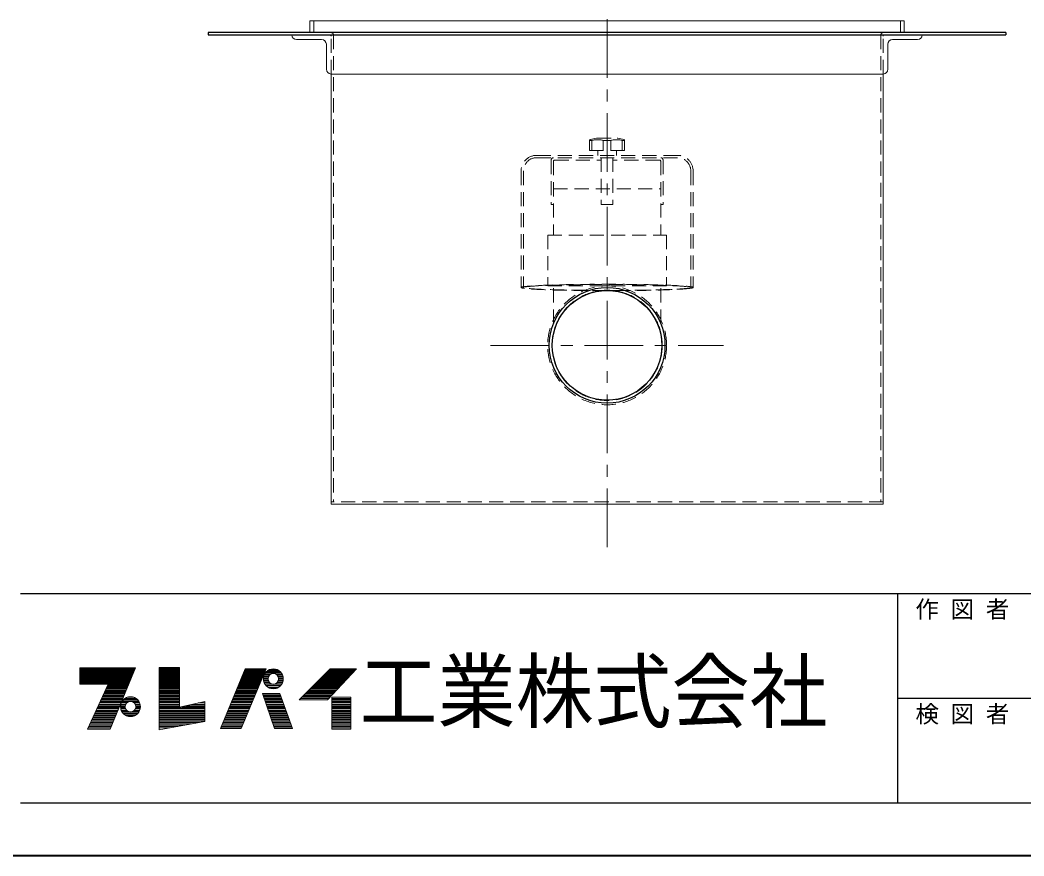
# Model space of a CAD drawing. Units: millimetres at full size, sheet at 1:15; details may follow other scales. Extents: x -3171 to 2904, y -2098 to 2117.
# Drawn here: x -134 to 1150, y -2098 to -1029 of the extents above; entities that cross this region are included whole.
import ezdxf
from ezdxf.enums import TextEntityAlignment as Align

# ---------------------------------------------------------------- set-up
doc = ezdxf.new("R2010")
doc.units = ezdxf.units.MM
doc.header["$LTSCALE"] = 15
doc.linetypes.add('CHAIN1', pattern=[8, 5, -1, 1, -1])
doc.linetypes.add('DASHED1', pattern=[1.8, 1.2, -0.6])
doc.layers.add('0-0_ﾚｲﾔ1', color=4, linetype='DASHED1', lineweight=9)
doc.layers.add('0-6_補助線', color=4, linetype='Continuous', lineweight=9)
doc.styles.add('ＭＳ ゴシック', font='')
doc.styles.get('ＭＳ ゴシック').set_extended_font_data('MS Gothic')

msp = doc.modelspace()

# ---------------------------------------------------------------- linework, layer by layer
at = {"layer": '0-0_ﾚｲﾔ1'}
for p, q in [((548.12, -1416.96), (548.12, -1368.95)), ((685.12, -1416.96), (685.12, -1368.95))]:
    msp.add_line(p, q, dxfattribs=at)
at = {"layer": '0-0_ﾚｲﾔ1', "linetype": 'CHAIN1'}
msp.add_line((467.62, -1444.95), (765.62, -1444.95), dxfattribs=at)
at = {"layer": '0-6_補助線', "linetype": 'CHAIN1'}
msp.add_line((616.62, -787.95), (616.62, -1705.95), dxfattribs=at)
at = {"layer": '0-6_補助線', "linetype": 'DASHED1'}
for p, q in [((241.62, -1029.95), (241.62, -1044.95)), ((991.62, -1029.95), (991.62, -1044.95)), ((263.62, -1097.95), (263.62, -1049.45)), ((266.62, -1047.95), (266.62, -1644.95)), ((966.62, -1047.95), (966.62, -1644.95)), ((969.62, -1097.95), (969.62, -1049.45)), ((602.92, -1180.05), (595.01, -1181.78)), ((603.78, -1179.95), (629.46, -1179.95)), ((630.31, -1180.05), (638.22, -1181.78)), ((594.22, -1182.76), (594.22, -1195.95)), ((597.22, -1182.76), (594.22, -1182.76)), ((597.22, -1182.76), (597.22, -1195.95)), ((611.78, -1182.76), (611.78, -1195.95)), ((621.46, -1182.76), (611.78, -1182.76)), ((621.46, -1182.76), (621.46, -1195.95)), ((636.02, -1182.76), (636.02, -1195.95)), ((526.62, -1201.95), (706.62, -1201.95)), ((706.62, -1204.95), (526.62, -1204.95)), ((639.01, -1195.95), (594.22, -1195.95)), ((604.62, -1195.95), (604.62, -1201.95)), ((609.12, -1204.95), (609.12, -1264.95)), ((624.12, -1204.95), (624.12, -1264.95)), ((628.62, -1195.95), (628.62, -1201.95)), ((545.12, -1207.95), (545.12, -1264.95)), ((548.12, -1209.45), (548.12, -1303.95)), ((549.62, -1207.95), (609.12, -1207.95)), ((683.62, -1207.95), (624.12, -1207.95)), ((685.12, -1209.45), (685.12, -1303.95)), ((688.12, -1207.95), (688.12, -1264.95)), ((506.62, -1221.95), (506.62, -1370.95)), ((509.62, -1221.95), (509.62, -1370.95)), ((723.62, -1221.95), (723.62, -1370.95)), ((726.62, -1221.95), (726.62, -1370.95)), ((548.12, -1244.95), (685.12, -1244.95)), ((548.12, -1264.95), (545.12, -1264.95)), ((609.12, -1264.95), (624.12, -1264.95)), ((688.12, -1264.95), (685.12, -1264.95)), ((540.62, -1303.95), (692.62, -1303.95)), ((692.62, -1303.95), (692.62, -1368.95)), ((969.62, -1644.95), (263.62, -1644.95))]:
    msp.add_line(p, q, dxfattribs=at)
at = {"layer": '0-6_補助線', "color": 7, "lineweight": 18}
for p, q in [((996.62, -1029.95), (996.62, -1044.95)), ((251.62, -1053.95), (219.62, -1053.95)), ((257.62, -1091.95), (257.62, -1059.95)), ((975.62, -1091.95), (975.62, -1059.95)), ((981.62, -1053.95), (1013.62, -1053.95)), ((263.62, -1097.95), (969.62, -1097.95)), ((-57.74, -1858.25), (13.37, -1858.25)), ((-57.74, -1858.88), (13.11, -1858.88)), ((-57.74, -1859.83), (12.72, -1859.83)), ((-57.74, -1860.77), (12.33, -1860.77)), ((-18.68, -1935.74), (13.77, -1857.31)), ((43.69, -1856.99), (43.69, -1936.69)), ((69.84, -1856.99), (43.69, -1856.99)), ((43.69, -1858.25), (69.84, -1858.25)), ((43.69, -1858.88), (69.84, -1858.88)), ((43.69, -1859.83), (69.84, -1859.83)), ((43.69, -1860.77), (69.84, -1860.77)), ((153.63, -1858.57), (122.13, -1935.11)), ((148.9, -1935.11), (180.72, -1858.57)), ((152.72, -1860.77), (179.77, -1860.77)), ((153.11, -1859.83), (180.19, -1859.83)), ((153.63, -1858.57), (180.72, -1858.57)), ((182.47, -1861.09), (197.23, -1861.09)), ((184.68, -1859.83), (195.02, -1859.83)), ((259.15, -1898.26), (296.01, -1858.57)), ((260.41, -1860.77), (293.96, -1860.77)), ((261.36, -1859.83), (294.84, -1859.83)), ((-57.74, -1861.72), (11.94, -1861.72)), ((-57.74, -1862.98), (11.42, -1862.98)), ((11.03, -1863.92), (-57.74, -1863.92)), ((-57.74, -1864.87), (10.64, -1864.87)), ((-57.74, -1865.81), (10.25, -1865.81)), ((-57.74, -1866.76), (9.86, -1866.76)), ((-57.74, -1867.7), (9.47, -1867.7)), ((-57.74, -1868.33), (9.2, -1868.33)), ((-57.74, -1869.59), (8.68, -1869.59)), ((-57.74, -1870.54), (8.29, -1870.54)), ((-57.74, -1871.48), (7.9, -1871.48)), ((-57.74, -1872.43), (7.51, -1872.43)), ((-57.74, -1873.37), (7.12, -1873.37)), ((43.69, -1861.72), (69.84, -1861.72)), ((43.69, -1862.98), (69.84, -1862.98)), ((43.69, -1863.92), (69.84, -1863.92)), ((43.69, -1864.87), (69.84, -1864.87)), ((43.69, -1865.81), (69.84, -1865.81)), ((43.69, -1866.76), (69.84, -1866.76)), ((43.69, -1867.7), (69.84, -1867.7)), ((43.69, -1868.33), (69.84, -1868.33)), ((43.69, -1869.59), (69.84, -1869.59)), ((43.69, -1870.54), (69.84, -1870.54)), ((43.69, -1871.48), (69.84, -1871.48)), ((43.69, -1872.43), (69.84, -1872.43)), ((43.69, -1873.37), (69.84, -1873.37)), ((147.53, -1873.37), (174.56, -1873.37)), ((147.96, -1872.43), (174.95, -1872.43)), ((148.31, -1871.48), (175.35, -1871.48)), ((148.7, -1870.54), (175.74, -1870.54)), ((149.09, -1869.59), (176.13, -1869.59)), ((149.61, -1868.33), (176.66, -1868.33)), ((149.87, -1867.7), (176.92, -1867.7)), ((150.25, -1866.76), (177.31, -1866.76)), ((150.64, -1865.81), (177.7, -1865.81)), ((151.03, -1864.87), (178.1, -1864.87)), ((151.42, -1863.92), (178.49, -1863.92)), ((151.81, -1862.98), (178.88, -1862.98)), ((152.33, -1861.72), (179.41, -1861.72)), ((177.1, -1871.48), (183.1, -1871.48)), ((177.16, -1870.22), (183.22, -1870.22)), ((177.2, -1873.06), (183.29, -1873.06)), ((177.42, -1868.65), (183.72, -1868.65)), ((178.01, -1866.76), (185.03, -1866.76)), ((178.59, -1865.5), (186.73, -1865.5)), ((179.58, -1863.92), (200.12, -1863.92)), ((180.64, -1862.66), (199.06, -1862.66)), ((201.11, -1865.5), (192.97, -1865.5)), ((201.69, -1866.76), (194.67, -1866.76)), ((202.28, -1868.65), (195.98, -1868.65)), ((202.5, -1873.06), (196.41, -1873.06)), ((202.54, -1870.22), (196.48, -1870.22)), ((196.6, -1871.48), (202.6, -1871.48)), ((247.81, -1873.37), (282.26, -1873.37)), ((248.76, -1872.43), (283.14, -1872.43)), ((249.7, -1871.48), (284.01, -1871.48)), ((250.65, -1870.54), (284.98, -1870.54)), ((251.59, -1869.59), (285.77, -1869.59)), ((252.85, -1868.33), (286.94, -1868.33)), ((253.48, -1867.7), (287.52, -1867.7)), ((254.43, -1866.76), (288.4, -1866.76)), ((255.37, -1865.81), (289.28, -1865.81)), ((256.32, -1864.87), (290.16, -1864.87)), ((257.26, -1863.92), (291.03, -1863.92)), ((258.21, -1862.98), (291.91, -1862.98)), ((259.47, -1861.72), (293.08, -1861.72)), ((-57.74, -1874.32), (6.73, -1874.32)), ((-57.74, -1875.26), (6.34, -1875.26)), ((-57.74, -1876.21), (5.95, -1876.21)), ((-57.74, -1877.15), (5.56, -1877.15)), ((-21.2, -1878.41), (-57.74, -1878.41)), ((-47.66, -1935.74), (-21.2, -1878.41)), ((-24.98, -1886.6), (1.65, -1886.6)), ((2.17, -1885.34), (-24.4, -1885.34)), ((2.82, -1883.77), (-23.67, -1883.77)), ((3.21, -1882.82), (-23.24, -1882.82)), ((3.73, -1881.56), (-22.65, -1881.56)), ((4.12, -1880.62), (-22.22, -1880.62)), ((4.64, -1879.36), (-21.64, -1879.36)), ((5.03, -1878.41), (-21.2, -1878.41)), ((43.69, -1874.32), (69.84, -1874.32)), ((43.69, -1875.26), (69.84, -1875.26)), ((43.69, -1876.21), (69.84, -1876.21)), ((43.69, -1877.15), (69.84, -1877.15)), ((43.69, -1878.41), (69.84, -1878.41)), ((43.69, -1879.36), (69.84, -1879.36)), ((43.69, -1880.62), (69.84, -1880.62)), ((43.69, -1881.56), (69.84, -1881.56)), ((43.69, -1882.82), (69.84, -1882.82)), ((43.69, -1883.77), (69.84, -1883.77)), ((43.69, -1885.34), (69.84, -1885.34)), ((43.69, -1886.6), (69.84, -1886.6)), ((142.09, -1886.6), (169.06, -1886.6)), ((142.61, -1885.34), (169.59, -1885.34)), ((143.25, -1883.77), (170.24, -1883.77)), ((143.64, -1882.82), (170.63, -1882.82)), ((144.16, -1881.56), (171.16, -1881.56)), ((144.55, -1880.62), (171.55, -1880.62)), ((145.07, -1879.36), (172.07, -1879.36)), ((145.46, -1878.41), (172.47, -1878.41)), ((145.98, -1877.15), (172.99, -1877.15)), ((146.37, -1876.21), (173.38, -1876.21)), ((146.75, -1875.26), (173.78, -1875.26)), ((147.14, -1874.32), (174.17, -1874.32)), ((177.5, -1874.63), (183.88, -1874.63)), ((178.01, -1876.21), (185.03, -1876.21)), ((178.77, -1877.78), (187.43, -1877.78)), ((179.82, -1879.36), (199.88, -1879.36)), ((180.96, -1880.62), (198.74, -1880.62)), ((183.45, -1882.51), (196.25, -1882.51)), ((186.44, -1883.77), (193.26, -1883.77)), ((200.93, -1877.78), (192.27, -1877.78)), ((201.69, -1876.21), (194.67, -1876.21)), ((202.2, -1874.63), (195.82, -1874.63)), ((234.58, -1886.6), (269.97, -1886.6)), ((235.84, -1885.34), (271.14, -1885.34)), ((237.42, -1883.77), (272.61, -1883.77)), ((238.36, -1882.82), (273.48, -1882.82)), ((239.62, -1881.56), (274.65, -1881.56)), ((240.57, -1880.62), (275.53, -1880.62)), ((241.83, -1879.36), (276.7, -1879.36)), ((242.77, -1878.41), (277.58, -1878.41)), ((244.03, -1877.15), (278.75, -1877.15)), ((244.98, -1876.21), (279.63, -1876.21)), ((245.92, -1875.26), (280.5, -1875.26)), ((246.87, -1874.32), (281.38, -1874.32)), ((-3.7, -1899.52), (-30.94, -1899.52)), ((-3.04, -1897.94), (-30.21, -1897.94)), ((-29.63, -1896.68), (-2.52, -1896.68)), ((-1.87, -1895.11), (-28.91, -1895.11)), ((-1.22, -1893.53), (-28.18, -1893.53)), ((-0.7, -1892.27), (-27.6, -1892.27)), ((-26.87, -1890.7), (-0.05, -1890.7)), ((0.47, -1889.44), (-26.29, -1889.44)), ((1, -1888.18), (-25.61, -1888.18)), ((-3.12, -1899.52), (17.42, -1899.52)), ((-1.74, -1897.94), (16.04, -1897.94)), ((-0.23, -1896.68), (14.53, -1896.68)), ((2.76, -1895.11), (11.54, -1895.11)), ((43.69, -1888.18), (69.84, -1888.18)), ((43.69, -1889.44), (69.84, -1889.44)), ((43.69, -1890.7), (69.84, -1890.7)), ((43.69, -1892.27), (69.84, -1892.27)), ((43.69, -1893.53), (69.84, -1893.53)), ((43.69, -1895.11), (69.84, -1895.11)), ((43.69, -1896.68), (69.84, -1896.68)), ((43.69, -1897.94), (69.84, -1897.94)), ((43.69, -1899.52), (69.84, -1899.52)), ((136.77, -1899.52), (163.69, -1899.52)), ((137.42, -1897.94), (164.35, -1897.94)), ((137.94, -1896.68), (164.87, -1896.68)), ((138.59, -1895.11), (165.53, -1895.11)), ((139.24, -1893.53), (166.18, -1893.53)), ((139.77, -1892.27), (166.71, -1892.27)), ((140.4, -1890.7), (167.36, -1890.7)), ((140.92, -1889.44), (167.88, -1889.44)), ((141.44, -1888.18), (168.41, -1888.18)), ((176.1, -1890.7), (198.16, -1890.7)), ((176.65, -1892.27), (198.74, -1892.27)), ((177.08, -1893.53), (199.2, -1893.53)), ((177.63, -1895.11), (199.78, -1895.11)), ((178.18, -1896.68), (200.36, -1896.68)), ((178.62, -1897.94), (200.83, -1897.94)), ((179.16, -1899.52), (201.41, -1899.52)), ((214.42, -1934.8), (198.04, -1890.38)), ((222.93, -1898.26), (259.15, -1898.26)), ((224.5, -1896.68), (260.61, -1896.68)), ((226.08, -1895.11), (262.08, -1895.11)), ((227.65, -1893.53), (263.54, -1893.53)), ((228.91, -1892.27), (264.71, -1892.27)), ((230.49, -1890.7), (266.17, -1890.7)), ((231.75, -1889.44), (267.34, -1889.44)), ((233.01, -1888.18), (268.51, -1888.18)), ((264.82, -1896.68), (288.76, -1896.68)), ((264.82, -1897.94), (288.76, -1897.94)), ((264.82, -1899.52), (288.76, -1899.52)), ((-8.78, -1911.8), (-36.61, -1911.8)), ((-8, -1909.91), (-35.69, -1909.91)), ((-7.47, -1908.65), (-35.16, -1908.65)), ((-6.82, -1907.08), (-34.43, -1907.08)), ((-33.85, -1905.82), (-6.3, -1905.82)), ((-5.65, -1904.24), (-33.12, -1904.24)), ((-4.87, -1902.35), (-32.25, -1902.35)), ((-4.22, -1900.78), (-31.52, -1900.78)), ((-5.6, -1907.08), (0.4, -1907.08)), ((-5.54, -1905.82), (0.52, -1905.82)), ((-5.5, -1908.65), (0.59, -1908.65)), ((-5.28, -1904.24), (1.02, -1904.24)), ((-5.28, -1909.91), (1.02, -1909.91)), ((-4.69, -1902.35), (2.33, -1902.35)), ((-4.69, -1911.8), (2.33, -1911.8)), ((-3.93, -1900.78), (4.73, -1900.78)), ((18.23, -1900.78), (9.57, -1900.78)), ((18.99, -1902.35), (11.97, -1902.35)), ((18.99, -1911.8), (11.97, -1911.8)), ((19.58, -1904.24), (13.28, -1904.24)), ((19.58, -1909.91), (13.28, -1909.91)), ((19.8, -1908.65), (13.71, -1908.65)), ((19.84, -1905.82), (13.78, -1905.82)), ((13.9, -1907.08), (19.9, -1907.08)), ((43.69, -1900.78), (69.84, -1900.78)), ((43.69, -1902.35), (69.84, -1902.35)), ((43.69, -1904.24), (69.84, -1904.24)), ((43.69, -1905.82), (69.84, -1905.82)), ((43.69, -1907.08), (69.84, -1907.08)), ((43.69, -1908.65), (102.28, -1908.65)), ((43.69, -1909.91), (102.28, -1909.91)), ((43.69, -1911.8), (102.28, -1911.8)), ((102.28, -1907.08), (72.66, -1907.08)), ((102.28, -1905.82), (78.3, -1905.82)), ((102.28, -1904.24), (85.35, -1904.24)), ((102.28, -1902.35), (93.82, -1902.35)), ((131.72, -1911.8), (158.59, -1911.8)), ((132.5, -1909.91), (159.37, -1909.91)), ((133.01, -1908.65), (159.9, -1908.65)), ((133.66, -1907.08), (160.56, -1907.08)), ((134.18, -1905.82), (161.08, -1905.82)), ((134.83, -1904.24), (161.73, -1904.24)), ((135.61, -1902.35), (162.52, -1902.35)), ((136.25, -1900.78), (163.17, -1900.78)), ((179.6, -1900.78), (201.87, -1900.78)), ((180.15, -1902.35), (202.45, -1902.35)), ((180.81, -1904.24), (203.15, -1904.24)), ((181.35, -1905.82), (203.73, -1905.82)), ((181.79, -1907.08), (204.2, -1907.08)), ((182.34, -1908.65), (204.78, -1908.65)), ((182.78, -1909.91), (205.24, -1909.91)), ((183.43, -1911.8), (205.94, -1911.8)), ((264.82, -1900.78), (288.76, -1900.78)), ((264.82, -1902.35), (288.76, -1902.35)), ((264.82, -1904.24), (288.76, -1904.24)), ((264.82, -1905.82), (288.76, -1905.82)), ((264.82, -1907.08), (288.76, -1907.08)), ((264.82, -1908.65), (288.76, -1908.65)), ((264.82, -1909.91), (288.76, -1909.91)), ((264.82, -1911.8), (288.76, -1911.8)), ((-13.73, -1923.77), (-42.14, -1923.77)), ((-13.21, -1922.51), (-41.55, -1922.51)), ((-12.56, -1920.94), (-40.83, -1920.94)), ((-11.9, -1919.36), (-40.1, -1919.36)), ((-11.25, -1917.79), (-39.37, -1917.79)), ((-10.6, -1916.21), (-38.65, -1916.21)), ((-10.08, -1914.95), (-38.06, -1914.95)), ((-9.43, -1913.38), (-37.34, -1913.38)), ((-3.93, -1913.38), (4.73, -1913.38)), ((-2.88, -1914.95), (17.18, -1914.95)), ((-1.74, -1916.21), (16.04, -1916.21)), ((0.23, -1917.79), (14.07, -1917.79)), ((3.74, -1919.36), (10.56, -1919.36)), ((18.23, -1913.38), (9.57, -1913.38)), ((43.69, -1913.38), (102.28, -1913.38)), ((43.69, -1914.95), (102.28, -1914.95)), ((43.69, -1916.21), (102.28, -1916.21)), ((43.69, -1917.79), (102.28, -1917.79)), ((43.69, -1919.36), (102.28, -1919.36)), ((43.69, -1920.94), (102.28, -1920.94)), ((43.69, -1922.51), (102.28, -1922.51)), ((43.69, -1923.77), (102.28, -1923.77)), ((126.79, -1923.77), (153.61, -1923.77)), ((127.31, -1922.51), (154.14, -1922.51)), ((127.96, -1920.94), (154.79, -1920.94)), ((128.61, -1919.36), (155.45, -1919.36)), ((129.25, -1917.79), (156.1, -1917.79)), ((129.9, -1916.21), (156.76, -1916.21)), ((130.42, -1914.95), (157.28, -1914.95)), ((131.07, -1913.38), (157.93, -1913.38)), ((183.98, -1913.38), (206.52, -1913.38)), ((184.5, -1914.95), (207.1, -1914.95)), ((184.97, -1916.21), (207.57, -1916.21)), ((185.51, -1917.79), (208.15, -1917.79)), ((186.06, -1919.36), (208.73, -1919.36)), ((186.61, -1920.94), (209.31, -1920.94)), ((187.16, -1922.51), (209.89, -1922.51)), ((187.59, -1923.77), (210.35, -1923.77)), ((264.82, -1913.38), (288.76, -1913.38)), ((264.82, -1914.95), (288.76, -1914.95)), ((264.82, -1916.21), (288.76, -1916.21)), ((264.82, -1917.79), (288.76, -1917.79)), ((264.82, -1919.36), (288.76, -1919.36)), ((264.82, -1920.94), (288.76, -1920.94)), ((264.82, -1922.51), (288.76, -1922.51)), ((264.82, -1923.77), (288.76, -1923.77)), ((-47.66, -1935.74), (-18.68, -1935.74)), ((-18.03, -1934.17), (-46.93, -1934.17)), ((-17.25, -1932.28), (-46.06, -1932.28)), ((-16.6, -1930.7), (-45.33, -1930.7)), ((-15.94, -1929.13), (-44.61, -1929.13)), ((-15.16, -1927.24), (-43.73, -1927.24)), ((-14.51, -1925.66), (-43.01, -1925.66)), ((43.69, -1925.66), (102.28, -1925.66)), ((43.69, -1927.24), (95.39, -1927.24)), ((43.69, -1929.13), (85.05, -1929.13)), ((43.69, -1930.7), (76.43, -1930.7)), ((43.69, -1932.28), (67.82, -1932.28)), ((43.69, -1934.17), (57.48, -1934.17)), ((148.9, -1935.11), (122.13, -1935.11)), ((122.51, -1934.17), (149.29, -1934.17)), ((123.29, -1932.28), (150.08, -1932.28)), ((123.94, -1930.7), (150.73, -1930.7)), ((124.59, -1929.13), (151.39, -1929.13)), ((125.37, -1927.24), (152.17, -1927.24)), ((126.01, -1925.66), (152.83, -1925.66)), ((188.25, -1925.66), (211.05, -1925.66)), ((188.91, -1927.24), (211.63, -1927.24)), ((189.45, -1929.13), (212.33, -1929.13)), ((190, -1930.7), (212.91, -1930.7)), ((190.55, -1932.28), (213.49, -1932.28)), ((191.21, -1934.17), (214.19, -1934.17)), ((191.43, -1934.8), (214.42, -1934.8)), ((264.82, -1925.66), (288.76, -1925.66)), ((264.82, -1927.24), (288.76, -1927.24)), ((264.82, -1929.13), (288.76, -1929.13)), ((264.82, -1930.7), (288.76, -1930.7)), ((264.82, -1932.28), (288.76, -1932.28)), ((264.82, -1934.17), (288.76, -1934.17))]:
    msp.add_line(p, q, dxfattribs=at)
at = {"layer": '0-6_補助線', "color": 5, "lineweight": 25}
for p, q in [((106.62, -1044.95), (106.62, -1047.95)), ((1126.62, -1044.95), (106.62, -1044.95)), ((106.62, -1047.95), (1126.62, -1047.95)), ((1126.62, -1044.95), (1126.62, -1047.95))]:
    msp.add_line(p, q, dxfattribs=at)
at = {"layer": '0-6_補助線'}
for p, q in [((263.62, -1097.95), (263.62, -1647.95)), ((969.62, -1097.95), (969.62, -1647.95)), ((969.62, -1647.95), (263.62, -1647.95))]:
    msp.add_line(p, q, dxfattribs=at)
at = {"layer": '0-6_補助線', "color": 6, "lineweight": 25}
for p, q in [((2836.62, -1762.6), (-133.38, -1762.6)), ((988.4, -2030.45), (988.4, -1762.6)), ((2836.62, -1896.53), (988.4, -1896.53)), ((2836.62, -2030.45), (-133.38, -2030.45))]:
    msp.add_line(p, q, dxfattribs=at)
at = {"layer": '0-6_補助線', "color": 1, "lineweight": 40}
msp.add_line((2904.12, -2097.95), (-3170.88, -2097.95), dxfattribs=at)
at = {"layer": '0-6_補助線', "color": 7, "lineweight": 18}
for points in [[(996.62, -1029.95), (236.62, -1029.95), (236.62, -1044.95)], [(-57.74, -1878.41), (-57.74, -1857.31), (13.77, -1857.31)], [(43.69, -1936.69), (102.28, -1925.98), (102.28, -1900.46), (69.84, -1907.71), (69.84, -1856.99)], [(222.93, -1898.26), (262.62, -1858.57), (296.01, -1858.57)], [(191.43, -1934.8), (175.99, -1890.38), (198.04, -1890.38)]]:
    msp.add_lwpolyline(points, dxfattribs=at)
at = {"layer": '0-6_補助線', "linetype": 'DASHED1'}
for points in [[(636.02, -1182.76), (639.01, -1182.76), (639.01, -1195.95)], [(540.62, -1303.95), (540.62, -1368.95), (692.62, -1368.95)]]:
    msp.add_lwpolyline(points, dxfattribs=at)
at = {"layer": '0-6_補助線', "color": 7, "lineweight": 18}
msp.add_lwpolyline([(264.82, -1895.11), (264.82, -1935.74), (288.76, -1935.74), (288.76, -1895.11)], close=True, dxfattribs=at)
at = {"layer": '0-6_補助線', "linetype": 'DASHED1'}
for radius in [76, 70.5]:
    msp.add_circle((616.62, -1444.95), radius, dxfattribs=at)
at = {"layer": '0-6_補助線', "color": 5, "lineweight": 25}
for radius in [74, 70.1]:
    msp.add_circle((616.62, -1444.95), radius, dxfattribs=at)
at = {"layer": '0-6_補助線', "color": 7, "lineweight": 18}
for centre, radius in [((189.85, -1871.48), 12.75), ((189.85, -1871.48), 6.75), ((7.15, -1907.08), 12.75), ((7.15, -1907.08), 6.75)]:
    msp.add_circle(centre, radius, dxfattribs=at)
for centre, start, end in [((219.62, -1047.95), 180, 270), ((1013.62, -1047.95), 270, 0), ((251.62, -1059.95), 0, 90), ((981.62, -1059.95), 90, 180), ((263.62, -1091.95), 180, 270), ((969.62, -1091.95), 270, 0)]:
    msp.add_arc(centre, 6, start, end, dxfattribs=at)
at = {"layer": '0-6_補助線', "linetype": 'DASHED1'}
for centre, radius, start, end in [((262.12, -1049.45), 1.5, 0, 90), ((263.62, -1047.95), 3, 0, 90), ((969.62, -1047.95), 3, 90, 180), ((971.12, -1049.45), 1.5, 90, 180), ((603.78, -1183.95), 4, 90, 102.36697), ((629.46, -1183.95), 4, 77.63303, 90), ((595.22, -1182.76), 1, 102.36697, 180), ((604.5, -1215.31), 33.35, 77.38992, 102.61008), ((628.74, -1215.31), 33.35, 77.38992, 102.61008), ((638.01, -1182.76), 1, 0, 77.63303), ((526.62, -1221.95), 20, 90, 180), ((526.62, -1221.95), 17, 90, 180), ((548.12, -1207.95), 3, 90, 180), ((685.12, -1207.95), 3, 0, 90), ((706.62, -1221.95), 20, 0, 90), ((706.62, -1221.95), 17, 0, 90), ((549.62, -1209.45), 1.5, 90, 180), ((683.62, -1209.45), 1.5, 0, 90)]:
    msp.add_arc(centre, radius, start, end, dxfattribs=at)
for major_axis, ratio in [((110, 0), 0.0375), ((107, 0), 0.035)]:
    msp.add_ellipse((616.62, -1370.95), major_axis=major_axis, ratio=ratio, dxfattribs=at)

# ---------------------------------------------------------------- texts
at = {"layer": '0-6_補助線', "color": 7, "style": 'ＭＳ ゴシック'}
for s, p in [('作 図 者', (1010.9, -1800.1)), ('検 図 者', (1010.9, -1934.03))]:
    msp.add_text(s, height=21.99, dxfattribs=at).set_placement(p, align=Align.BOTTOM_LEFT)
at = {"layer": '0-6_補助線', "color": 7, "style": 'ＭＳ ゴシック', "width": 0.95}
msp.add_text('工業株式会社', height=76.98, dxfattribs=at).set_placement((300.01, -1949.03), align=Align.BOTTOM_LEFT)

doc.saveas('drawing.dxf')
